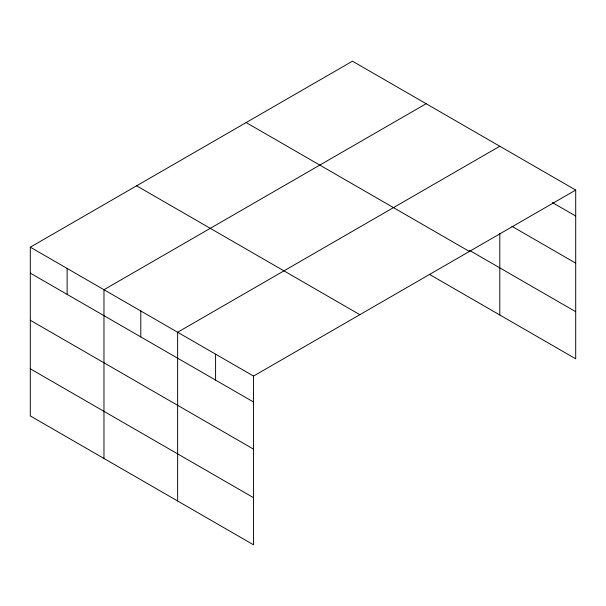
<?xml version="1.0" encoding="UTF-8"?>
<svg xmlns="http://www.w3.org/2000/svg" width="606" height="606" viewBox="0 0 606 606"><rect width="100%" height="100%" fill="white"/><g stroke="black" fill="none" stroke-linecap="round" stroke-linejoin="round"><path stroke-width="0.91" d="M30.3 247.187L253.535 376.068L253.535 544.817L30.3 415.936L30.3 247.187L352.465 61.183L575.7 190.064L575.7 358.813L429.404 274.351M426.132 103.717L103.967 289.713L103.967 458.462M499.798 146.243L177.634 332.247L177.634 500.995M253.535 376.068L575.7 190.064M552.286 202.495L575.7 216.009M511.911 226.311L575.7 263.14M469.514 250.384L575.7 311.689M246.15 122.564L469.385 251.445M136.615 185.807L359.85 314.688M30.3 273.132L253.535 402.013M30.3 320.256L253.535 449.137M30.3 368.812L253.535 497.693M499.798 233.325L499.798 314.999M215.584 354.154L215.584 380.106M140.804 310.984L140.804 336.928M67.137 268.45L67.137 294.395"/></g></svg>
